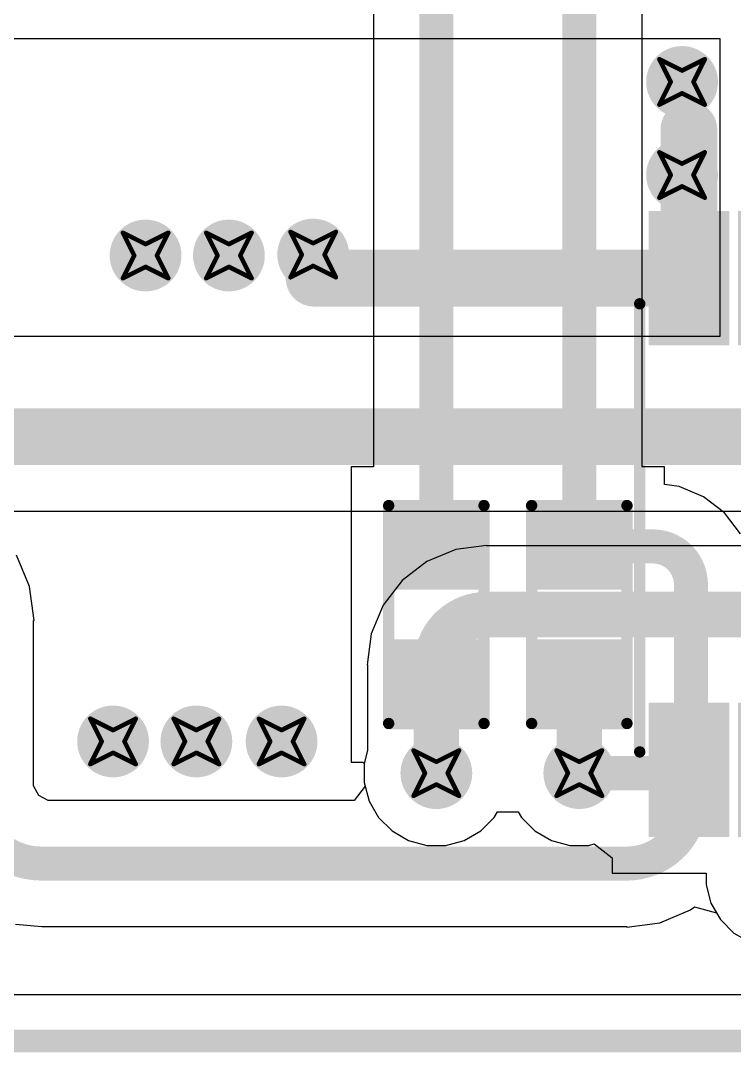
# Model space of a CAD drawing. Header units: inches. Extents: x 0 to 213, y 0 to 212.
# Drawn here: x 1.6831 to 1.9975, y -0.005 to 0.4495 of the extents above; entities that cross this region are included whole.
import ezdxf

# ---------------------------------------------------------------- set-up
doc = ezdxf.new("R2010")
doc.units = ezdxf.units.IN
doc.header["$MEASUREMENT"] = 0
for name, color, linetype in [('Board Outline', 216, 'Continuous'), ('Bottom Layer', 5, 'Continuous'), ('Bottom Overlay', 54, 'Continuous'), ('Bottom Paste', 16, 'Continuous'), ('Bottom Solder', 6, 'Continuous'), ('Drill Drawing', 1, 'Continuous'), ('Top Layer', 1, 'Continuous'), ('Top Overlay', 2, 'Continuous'), ('Top Paste', 8, 'Continuous'), ('Top Solder', 216, 'Continuous'), ('Via Holes', 16, 'Continuous')]:
    doc.layers.add(name, color=color, linetype=linetype)

# ---------------------------------------------------------------- blocks, each defined once
blk = doc.blocks.new('SOP_10_35')
at = {"layer": 'Top Layer'}
for points in [[(-0.13386, 0.09252), (-0.08268, 0.09252), (-0.08268, 0.06496), (-0.13386, 0.06496)], [(0.08268, 0.09252), (0.13386, 0.09252), (0.13386, 0.06496), (0.08268, 0.06496)], [(-0.13386, 0.05315), (-0.08268, 0.05315), (-0.08268, 0.02559), (-0.13386, 0.02559)], [(0.08268, 0.05315), (0.13386, 0.05315), (0.13386, 0.02559), (0.08268, 0.02559)], [(-0.13386, 0.01378), (-0.08268, 0.01378), (-0.08268, -0.01378), (-0.13386, -0.01378)], [(0.08268, 0.01378), (0.13386, 0.01378), (0.13386, -0.01378), (0.08268, -0.01378)], [(-0.13386, -0.02559), (-0.08268, -0.02559), (-0.08268, -0.05315), (-0.13386, -0.05315)], [(0.08268, -0.02559), (0.13386, -0.02559), (0.13386, -0.05315), (0.08268, -0.05315)], [(-0.13386, -0.06496), (-0.08268, -0.06496), (-0.08268, -0.09252), (-0.13386, -0.09252)], [(0.08268, -0.06496), (0.13386, -0.06496), (0.13386, -0.09252), (0.08268, -0.09252)]]:
    blk.add_hatch(color=1, dxfattribs=at).paths.add_polyline_path(points)
at = {"layer": 'Top Paste'}
for points in [[(-0.13386, 0.09252), (-0.08268, 0.09252), (-0.08268, 0.06496), (-0.13386, 0.06496)], [(0.08268, 0.09252), (0.13386, 0.09252), (0.13386, 0.06496), (0.08268, 0.06496)], [(-0.13386, 0.05315), (-0.08268, 0.05315), (-0.08268, 0.02559), (-0.13386, 0.02559)], [(0.08268, 0.05315), (0.13386, 0.05315), (0.13386, 0.02559), (0.08268, 0.02559)], [(-0.13386, 0.01378), (-0.08268, 0.01378), (-0.08268, -0.01378), (-0.13386, -0.01378)], [(0.08268, 0.01378), (0.13386, 0.01378), (0.13386, -0.01378), (0.08268, -0.01378)], [(-0.13386, -0.02559), (-0.08268, -0.02559), (-0.08268, -0.05315), (-0.13386, -0.05315)], [(0.08268, -0.02559), (0.13386, -0.02559), (0.13386, -0.05315), (0.08268, -0.05315)], [(-0.13386, -0.06496), (-0.08268, -0.06496), (-0.08268, -0.09252), (-0.13386, -0.09252)], [(0.08268, -0.06496), (0.13386, -0.06496), (0.13386, -0.09252), (0.08268, -0.09252)]]:
    blk.add_hatch(color=8, dxfattribs=at).paths.add_polyline_path(points)
at = {"layer": 'Top Solder'}
for points in [[(-0.13786, 0.09652), (-0.07868, 0.09652), (-0.07868, 0.06096), (-0.13786, 0.06096)], [(0.07868, 0.09652), (0.13786, 0.09652), (0.13786, 0.06096), (0.07868, 0.06096)], [(-0.13786, 0.05715), (-0.07868, 0.05715), (-0.07868, 0.02159), (-0.13786, 0.02159)], [(0.07868, 0.05715), (0.13786, 0.05715), (0.13786, 0.02159), (0.07868, 0.02159)], [(-0.13786, 0.01778), (-0.07868, 0.01778), (-0.07868, -0.01778), (-0.13786, -0.01778)], [(0.07868, 0.01778), (0.13786, 0.01778), (0.13786, -0.01778), (0.07868, -0.01778)], [(-0.13786, -0.02159), (-0.07868, -0.02159), (-0.07868, -0.05715), (-0.13786, -0.05715)], [(0.07868, -0.02159), (0.13786, -0.02159), (0.13786, -0.05715), (0.07868, -0.05715)], [(-0.13786, -0.06096), (-0.07868, -0.06096), (-0.07868, -0.09652), (-0.13786, -0.09652)], [(0.07868, -0.06096), (0.13786, -0.06096), (0.13786, -0.09652), (0.07868, -0.09652)]]:
    blk.add_hatch(color=216, dxfattribs=at).paths.add_polyline_path(points)
at = {"layer": 'Top Overlay'}
for points in [[(0.10039, 0.10039, 0.005, 0.005, 0), (-0.097, 0.10039, 0.005, 0.005, 0)], [(-0.14196, 0.079, 0.005, 0.005, 0), (-0.14696, 0.084, 0.005, 0.005, 0)], [(-0.14696, 0.074, 0.005, 0.005, 0), (-0.14696, 0.084, 0.005, 0.005, 0)], [(-0.14696, 0.074, 0.005, 0.005, 0), (-0.14196, 0.079, 0.005, 0.005, 0)], [(0.10039, -0.10039, 0.005, 0.005, 0), (-0.097, -0.10039, 0.005, 0.005, 0)]]:
    blk.add_lwpolyline(points, format="xyseb", dxfattribs=at)
for points in [[(-0.09825, 0.10039, 0.0025, 0.0025, 1), (-0.09575, 0.10039, 0.0025, 0.0025, 1)], [(0.09914, 0.10039, 0.0025, 0.0025, 1), (0.10164, 0.10039, 0.0025, 0.0025, 1)], [(-0.14821, 0.084, 0.0025, 0.0025, 1), (-0.14571, 0.084, 0.0025, 0.0025, 1)], [(-0.14821, 0.084, 0.0025, 0.0025, 1), (-0.14571, 0.084, 0.0025, 0.0025, 1)], [(-0.14321, 0.079, 0.0025, 0.0025, 1), (-0.14071, 0.079, 0.0025, 0.0025, 1)], [(-0.14321, 0.079, 0.0025, 0.0025, 1), (-0.14071, 0.079, 0.0025, 0.0025, 1)], [(-0.14821, 0.074, 0.0025, 0.0025, 1), (-0.14571, 0.074, 0.0025, 0.0025, 1)], [(-0.14821, 0.074, 0.0025, 0.0025, 1), (-0.14571, 0.074, 0.0025, 0.0025, 1)], [(-0.09825, -0.10039, 0.0025, 0.0025, 1), (-0.09575, -0.10039, 0.0025, 0.0025, 1)], [(0.09914, -0.10039, 0.0025, 0.0025, 1), (0.10164, -0.10039, 0.0025, 0.0025, 1)]]:
    blk.add_lwpolyline(points, format="xyseb", close=True, dxfattribs=at)
blk = doc.blocks.new('R___0603_B_40')
at = {"layer": 'Bottom Layer'}
for points in [[(-0.045, -0.0175), (-0.045, 0.0175), (-0.015, 0.0175), (-0.015, -0.0175)], [(0.015, -0.0175), (0.015, 0.0175), (0.045, 0.0175), (0.045, -0.0175)]]:
    blk.add_hatch(color=5, dxfattribs=at).paths.add_polyline_path(points)
at = {"layer": 'Bottom Paste'}
for points in [[(-0.045, -0.0175), (-0.045, 0.0175), (-0.015, 0.0175), (-0.015, -0.0175)], [(0.015, -0.0175), (0.015, 0.0175), (0.045, 0.0175), (0.045, -0.0175)]]:
    blk.add_hatch(color=16, dxfattribs=at).paths.add_polyline_path(points)
at = {"layer": 'Bottom Solder'}
for points in [[(-0.049, -0.0215), (-0.049, 0.0215), (-0.011, 0.0215), (-0.011, -0.0215)], [(0.011, -0.0215), (0.011, 0.0215), (0.049, 0.0215), (0.049, -0.0215)]]:
    blk.add_hatch(color=6, dxfattribs=at).paths.add_polyline_path(points)
at = {"layer": 'Bottom Overlay'}
for points in [[(-0.048, -0.021, 0.005, 0.005, 0), (-0.048, 0.021, 0.005, 0.005, 0)], [(0.048, 0.021, 0.005, 0.005, 0), (-0.048, 0.021, 0.005, 0.005, 0)], [(0.048, -0.021, 0.005, 0.005, 0), (0.048, 0.021, 0.005, 0.005, 0)], [(0.048, -0.021, 0.005, 0.005, 0), (-0.048, -0.021, 0.005, 0.005, 0)]]:
    blk.add_lwpolyline(points, format="xyseb", dxfattribs=at)
for points in [[(-0.04925, 0.021, 0.0025, 0.0025, 1), (-0.04675, 0.021, 0.0025, 0.0025, 1)], [(-0.04925, 0.021, 0.0025, 0.0025, 1), (-0.04675, 0.021, 0.0025, 0.0025, 1)], [(0.04675, 0.021, 0.0025, 0.0025, 1), (0.04925, 0.021, 0.0025, 0.0025, 1)], [(0.04675, 0.021, 0.0025, 0.0025, 1), (0.04925, 0.021, 0.0025, 0.0025, 1)], [(-0.04925, -0.021, 0.0025, 0.0025, 1), (-0.04675, -0.021, 0.0025, 0.0025, 1)], [(-0.04925, -0.021, 0.0025, 0.0025, 1), (-0.04675, -0.021, 0.0025, 0.0025, 1)], [(0.04675, -0.021, 0.0025, 0.0025, 1), (0.04925, -0.021, 0.0025, 0.0025, 1)], [(0.04675, -0.021, 0.0025, 0.0025, 1), (0.04925, -0.021, 0.0025, 0.0025, 1)]]:
    blk.add_lwpolyline(points, format="xyseb", close=True, dxfattribs=at)
blk = doc.blocks.new('R___0603_B_42')
at = {"layer": 'Bottom Layer'}
for points in [[(-0.045, -0.0175), (-0.045, 0.0175), (-0.015, 0.0175), (-0.015, -0.0175)], [(0.015, -0.0175), (0.015, 0.0175), (0.045, 0.0175), (0.045, -0.0175)]]:
    blk.add_hatch(color=5, dxfattribs=at).paths.add_polyline_path(points)
at = {"layer": 'Bottom Paste'}
for points in [[(-0.045, -0.0175), (-0.045, 0.0175), (-0.015, 0.0175), (-0.015, -0.0175)], [(0.015, -0.0175), (0.015, 0.0175), (0.045, 0.0175), (0.045, -0.0175)]]:
    blk.add_hatch(color=16, dxfattribs=at).paths.add_polyline_path(points)
at = {"layer": 'Bottom Solder'}
for points in [[(-0.049, -0.0215), (-0.049, 0.0215), (-0.011, 0.0215), (-0.011, -0.0215)], [(0.011, -0.0215), (0.011, 0.0215), (0.049, 0.0215), (0.049, -0.0215)]]:
    blk.add_hatch(color=6, dxfattribs=at).paths.add_polyline_path(points)
at = {"layer": 'Bottom Overlay'}
for points in [[(-0.048, -0.021, 0.005, 0.005, 0), (-0.048, 0.021, 0.005, 0.005, 0)], [(0.048, 0.021, 0.005, 0.005, 0), (-0.048, 0.021, 0.005, 0.005, 0)], [(0.048, -0.021, 0.005, 0.005, 0), (0.048, 0.021, 0.005, 0.005, 0)], [(0.048, -0.021, 0.005, 0.005, 0), (-0.048, -0.021, 0.005, 0.005, 0)]]:
    blk.add_lwpolyline(points, format="xyseb", dxfattribs=at)
for points in [[(-0.04925, 0.021, 0.0025, 0.0025, 1), (-0.04675, 0.021, 0.0025, 0.0025, 1)], [(-0.04925, 0.021, 0.0025, 0.0025, 1), (-0.04675, 0.021, 0.0025, 0.0025, 1)], [(0.04675, 0.021, 0.0025, 0.0025, 1), (0.04925, 0.021, 0.0025, 0.0025, 1)], [(0.04675, 0.021, 0.0025, 0.0025, 1), (0.04925, 0.021, 0.0025, 0.0025, 1)], [(-0.04925, -0.021, 0.0025, 0.0025, 1), (-0.04675, -0.021, 0.0025, 0.0025, 1)], [(-0.04925, -0.021, 0.0025, 0.0025, 1), (-0.04675, -0.021, 0.0025, 0.0025, 1)], [(0.04675, -0.021, 0.0025, 0.0025, 1), (0.04925, -0.021, 0.0025, 0.0025, 1)], [(0.04675, -0.021, 0.0025, 0.0025, 1), (0.04925, -0.021, 0.0025, 0.0025, 1)]]:
    blk.add_lwpolyline(points, format="xyseb", close=True, dxfattribs=at)

msp = doc.modelspace()

# ---------------------------------------------------------------- hatches: boundary and pattern name
at = {"layer": 'Bottom Layer'}
h = msp.add_hatch(color=5, dxfattribs=at)
edge = h.paths.add_edge_path()
edge.add_arc((1.97443, 0.42245), 0.01181, 0, 360)
h = msp.add_hatch(color=5, dxfattribs=at)
edge = h.paths.add_edge_path()
edge.add_arc((1.97443, 0.38145), 0.01181, 0, 360)
h = msp.add_hatch(color=5, dxfattribs=at)
edge = h.paths.add_edge_path()
edge.add_arc((1.7381, 0.346), 0.01181, 0, 360)
h = msp.add_hatch(color=5, dxfattribs=at)
edge = h.paths.add_edge_path()
edge.add_arc((1.7748, 0.346), 0.01181, 0, 360)
h = msp.add_hatch(color=5, dxfattribs=at)
edge = h.paths.add_edge_path()
edge.add_arc((1.81193, 0.3464), 0.01181, 0, 360)
h = msp.add_hatch(color=5, dxfattribs=at)
edge = h.paths.add_edge_path()
edge.add_arc((1.72377, 0.13195), 0.01181, 0, 360)
h = msp.add_hatch(color=5, dxfattribs=at)
edge = h.paths.add_edge_path()
edge.add_arc((1.76047, 0.13195), 0.01181, 0, 360)
h = msp.add_hatch(color=5, dxfattribs=at)
edge = h.paths.add_edge_path()
edge.add_arc((1.798, 0.13195), 0.01181, 0, 360)
h = msp.add_hatch(color=5, dxfattribs=at)
edge = h.paths.add_edge_path()
edge.add_arc((1.86618, 0.11799), 0.01181, 0, 360)
h = msp.add_hatch(color=5, dxfattribs=at)
edge = h.paths.add_edge_path()
edge.add_arc((1.92916, 0.11799), 0.01181, 0, 360)
at = {"layer": 'Bottom Solder'}
h = msp.add_hatch(color=6, dxfattribs=at)
edge = h.paths.add_edge_path()
edge.add_arc((1.97443, 0.42245), 0.01581, 0, 360)
h = msp.add_hatch(color=6, dxfattribs=at)
edge = h.paths.add_edge_path()
edge.add_arc((1.97443, 0.38145), 0.01581, 0, 360)
h = msp.add_hatch(color=6, dxfattribs=at)
edge = h.paths.add_edge_path()
edge.add_arc((1.7381, 0.346), 0.01581, 0, 360)
h = msp.add_hatch(color=6, dxfattribs=at)
edge = h.paths.add_edge_path()
edge.add_arc((1.7748, 0.346), 0.01581, 0, 360)
h = msp.add_hatch(color=6, dxfattribs=at)
edge = h.paths.add_edge_path()
edge.add_arc((1.81193, 0.3464), 0.01581, 0, 360)
h = msp.add_hatch(color=6, dxfattribs=at)
edge = h.paths.add_edge_path()
edge.add_arc((1.72377, 0.13195), 0.01581, 0, 360)
h = msp.add_hatch(color=6, dxfattribs=at)
edge = h.paths.add_edge_path()
edge.add_arc((1.76047, 0.13195), 0.01581, 0, 360)
h = msp.add_hatch(color=6, dxfattribs=at)
edge = h.paths.add_edge_path()
edge.add_arc((1.798, 0.13195), 0.01581, 0, 360)
h = msp.add_hatch(color=6, dxfattribs=at)
edge = h.paths.add_edge_path()
edge.add_arc((1.86618, 0.11799), 0.01581, 0, 360)
h = msp.add_hatch(color=6, dxfattribs=at)
edge = h.paths.add_edge_path()
edge.add_arc((1.92916, 0.11799), 0.01581, 0, 360)
at = {"layer": 'Top Layer'}
h = msp.add_hatch(color=1, dxfattribs=at)
edge = h.paths.add_edge_path()
edge.add_arc((1.97443, 0.42245), 0.01181, 0, 360)
h = msp.add_hatch(color=1, dxfattribs=at)
edge = h.paths.add_edge_path()
edge.add_arc((1.97443, 0.38145), 0.01181, 0, 360)
h = msp.add_hatch(color=1, dxfattribs=at)
edge = h.paths.add_edge_path()
edge.add_arc((1.7381, 0.346), 0.01181, 0, 360)
h = msp.add_hatch(color=1, dxfattribs=at)
edge = h.paths.add_edge_path()
edge.add_arc((1.7748, 0.346), 0.01181, 0, 360)
h = msp.add_hatch(color=1, dxfattribs=at)
edge = h.paths.add_edge_path()
edge.add_arc((1.81193, 0.3464), 0.01181, 0, 360)
h = msp.add_hatch(color=1, dxfattribs=at)
edge = h.paths.add_edge_path()
edge.add_arc((1.72377, 0.13195), 0.01181, 0, 360)
h = msp.add_hatch(color=1, dxfattribs=at)
edge = h.paths.add_edge_path()
edge.add_arc((1.76047, 0.13195), 0.01181, 0, 360)
h = msp.add_hatch(color=1, dxfattribs=at)
edge = h.paths.add_edge_path()
edge.add_arc((1.798, 0.13195), 0.01181, 0, 360)
h = msp.add_hatch(color=1, dxfattribs=at)
edge = h.paths.add_edge_path()
edge.add_arc((1.86618, 0.11799), 0.01181, 0, 360)
h = msp.add_hatch(color=1, dxfattribs=at)
edge = h.paths.add_edge_path()
edge.add_arc((1.92916, 0.11799), 0.01181, 0, 360)
at = {"layer": 'Top Solder'}
h = msp.add_hatch(color=216, dxfattribs=at)
edge = h.paths.add_edge_path()
edge.add_arc((1.97443, 0.42245), 0.01581, 0, 360)
h = msp.add_hatch(color=216, dxfattribs=at)
edge = h.paths.add_edge_path()
edge.add_arc((1.97443, 0.38145), 0.01581, 0, 360)
h = msp.add_hatch(color=216, dxfattribs=at)
edge = h.paths.add_edge_path()
edge.add_arc((1.7381, 0.346), 0.01581, 0, 360)
h = msp.add_hatch(color=216, dxfattribs=at)
edge = h.paths.add_edge_path()
edge.add_arc((1.7748, 0.346), 0.01581, 0, 360)
h = msp.add_hatch(color=216, dxfattribs=at)
edge = h.paths.add_edge_path()
edge.add_arc((1.81193, 0.3464), 0.01581, 0, 360)
h = msp.add_hatch(color=216, dxfattribs=at)
edge = h.paths.add_edge_path()
edge.add_arc((1.72377, 0.13195), 0.01581, 0, 360)
h = msp.add_hatch(color=216, dxfattribs=at)
edge = h.paths.add_edge_path()
edge.add_arc((1.76047, 0.13195), 0.01581, 0, 360)
h = msp.add_hatch(color=216, dxfattribs=at)
edge = h.paths.add_edge_path()
edge.add_arc((1.798, 0.13195), 0.01581, 0, 360)
h = msp.add_hatch(color=216, dxfattribs=at)
edge = h.paths.add_edge_path()
edge.add_arc((1.86618, 0.11799), 0.01581, 0, 360)
h = msp.add_hatch(color=216, dxfattribs=at)
edge = h.paths.add_edge_path()
edge.add_arc((1.92916, 0.11799), 0.01581, 0, 360)
at = {"layer": 'Via Holes'}
h = msp.add_hatch(color=7, dxfattribs=at)
edge = h.paths.add_edge_path()
edge.add_arc((1.97443, 0.42245), 0.00591, 0, 360)
h = msp.add_hatch(color=7, dxfattribs=at)
edge = h.paths.add_edge_path()
edge.add_arc((1.97443, 0.38145), 0.00591, 0, 360)
h = msp.add_hatch(color=7, dxfattribs=at)
edge = h.paths.add_edge_path()
edge.add_arc((1.7381, 0.346), 0.00591, 0, 360)
h = msp.add_hatch(color=7, dxfattribs=at)
edge = h.paths.add_edge_path()
edge.add_arc((1.7748, 0.346), 0.00591, 0, 360)
h = msp.add_hatch(color=7, dxfattribs=at)
edge = h.paths.add_edge_path()
edge.add_arc((1.81193, 0.3464), 0.00591, 0, 360)
h = msp.add_hatch(color=7, dxfattribs=at)
edge = h.paths.add_edge_path()
edge.add_arc((1.72377, 0.13195), 0.00591, 0, 360)
h = msp.add_hatch(color=7, dxfattribs=at)
edge = h.paths.add_edge_path()
edge.add_arc((1.76047, 0.13195), 0.00591, 0, 360)
h = msp.add_hatch(color=7, dxfattribs=at)
edge = h.paths.add_edge_path()
edge.add_arc((1.798, 0.13195), 0.00591, 0, 360)
h = msp.add_hatch(color=7, dxfattribs=at)
edge = h.paths.add_edge_path()
edge.add_arc((1.86618, 0.11799), 0.00591, 0, 360)
h = msp.add_hatch(color=7, dxfattribs=at)
edge = h.paths.add_edge_path()
edge.add_arc((1.92916, 0.11799), 0.00591, 0, 360)

# ---------------------------------------------------------------- linework, layer by layer
at = {"layer": 'Board Outline'}
msp.add_lwpolyline([(0, 0, 0.01, 0.01, 0), (3.00697, 0, 0.01, 0.01, 0)], format="xyseb", dxfattribs=at)
at = {"layer": 'Bottom Layer'}
for p, q in [((1.9569, 0.25286), (1.9569, 1.56493)), ((1.83844, 1.12045), (1.83844, 0.25286)), ((1.83844, 0.25286), (1.82868, 0.25286)), ((1.82868, 0.25286), (1.82868, 0.18286)), ((1.96666, 0.25286), (1.9569, 0.25286)), ((1.96666, 0.24507), (1.96666, 0.25286)), ((1.97309, 0.24422), (1.96666, 0.24507)), ((1.98386, 0.23976), (1.97309, 0.24422)), ((1.99312, 0.23266), (1.98386, 0.23976)), ((2.00022, 0.2234), (1.99312, 0.23266)), ((1.68703, 0.20015), (1.68127, 0.21405)), ((1.68899, 0.18524), (1.68703, 0.20015)), ((1.68874, 0.11235), (1.68874, 0.18524)), ((1.68874, 0.18524), (1.68899, 0.18524)), ((1.82868, 0.18286), (1.82868, 0.12286)), ((1.82868, 0.12286), (1.83385, 0.12286)), ((1.83385, 0.12286), (1.83437, 0.12218)), ((1.83437, 0.12218), (1.83437, 0.11381)), ((1.83437, 0.11381), (1.83479, 0.11224)), ((1.69105, 0.1082), (1.68874, 0.11235)), ((1.83479, 0.11224), (1.82992, 0.10589)), ((1.6952, 0.10589), (1.69105, 0.1082)), ((1.82992, 0.10589), (1.6952, 0.10589)), ((1.9646, 0.05209), (1.97817, 0.05771)), ((1.97817, 0.05771), (1.97992, 0.05905)), ((1.97992, 0.05905), (1.98964, 0.05642)), ((1.98964, 0.05642), (1.99135, 0.05347)), ((1.6808, 0.0515), (1.69234, 0.05037)), ((1.69234, 0.05037), (1.69234, 0.05041)), ((1.69234, 0.05041), (1.95004, 0.05041)), ((1.95004, 0.05017), (1.9646, 0.05209)), ((1.95004, 0.05041), (1.95004, 0.05017)), ((1.99135, 0.05347), (1.99727, 0.04754)), ((1.99727, 0.04754), (2.00452, 0.04336)), ((2.81667, 0.02039), (0.1903, 0.02039))]:
    msp.add_line(p, q, dxfattribs=at)
for points in [[(1.86618, 0.21786, 0.015, 0.015, 0), (1.86618, 1.57964, 0.015, 0.015, 0)], [(1.92916, 1.58051, 0.015, 0.015, 0), (1.92916, 0.21786, 0.015, 0.015, 0)], [(1.92916, 0.21786, 0.015, 0.015, 0), (1.96152, 0.21786, 0.015, 0.015, 0)], [(1.96152, 0.21786, 0.015, 0.015, -0.414214), (1.97833, 0.20106, 0.015, 0.015, 0)], [(1.97833, 0.10644, 0.015, 0.015, 0), (1.97833, 0.20106, 0.015, 0.015, 0)], [(1.86618, 0.11799, 0.02, 0.02, 0), (1.86618, 0.15786, 0.02, 0.02, 0)], [(1.92916, 0.11799, 0.02, 0.02, 0), (1.92916, 0.15786, 0.02, 0.02, 0)], [(1.69234, 0.07815, 0.015, 0.015, -0.414214), (1.661, 0.10949, 0.015, 0.015, 0)], [(1.97833, 0.10644, 0.015, 0.015, -0.414214), (1.95004, 0.07815, 0.015, 0.015, 0)], [(1.69234, 0.07815, 0.015, 0.015, 0), (1.95004, 0.07815, 0.015, 0.015, 0)]]:
    msp.add_lwpolyline(points, format="xyseb", dxfattribs=at)
for points in [[(1.86243, 0.21786, 0.0075, 0.0075, 1), (1.86993, 0.21786, 0.0075, 0.0075, 1)], [(1.92541, 0.21786, 0.0075, 0.0075, 1), (1.93291, 0.21786, 0.0075, 0.0075, 1)], [(1.92541, 0.21786, 0.0075, 0.0075, 1), (1.93291, 0.21786, 0.0075, 0.0075, 1)], [(1.95777, 0.21786, 0.0075, 0.0075, 1), (1.96527, 0.21786, 0.0075, 0.0075, 1)], [(1.95777, 0.21786, 0.0075, 0.0075, 1), (1.96527, 0.21786, 0.0075, 0.0075, 1)], [(1.97458, 0.20106, 0.0075, 0.0075, 1), (1.98208, 0.20106, 0.0075, 0.0075, 1)], [(1.97458, 0.20106, 0.0075, 0.0075, 1), (1.98208, 0.20106, 0.0075, 0.0075, 1)], [(1.86118, 0.15786, 0.01, 0.01, 1), (1.87118, 0.15786, 0.01, 0.01, 1)], [(1.92416, 0.15786, 0.01, 0.01, 1), (1.93416, 0.15786, 0.01, 0.01, 1)], [(1.86118, 0.11799, 0.01, 0.01, 1), (1.87118, 0.11799, 0.01, 0.01, 1)], [(1.92416, 0.11799, 0.01, 0.01, 1), (1.93416, 0.11799, 0.01, 0.01, 1)], [(1.97458, 0.10644, 0.0075, 0.0075, 1), (1.98208, 0.10644, 0.0075, 0.0075, 1)], [(1.97458, 0.10644, 0.0075, 0.0075, 1), (1.98208, 0.10644, 0.0075, 0.0075, 1)], [(1.68859, 0.07815, 0.0075, 0.0075, 1), (1.69609, 0.07815, 0.0075, 0.0075, 1)], [(1.68859, 0.07815, 0.0075, 0.0075, 1), (1.69609, 0.07815, 0.0075, 0.0075, 1)], [(1.94629, 0.07815, 0.0075, 0.0075, 1), (1.95379, 0.07815, 0.0075, 0.0075, 1)], [(1.94629, 0.07815, 0.0075, 0.0075, 1), (1.95379, 0.07815, 0.0075, 0.0075, 1)]]:
    msp.add_lwpolyline(points, format="xyseb", close=True, dxfattribs=at)
at = {"layer": 'Drill Drawing'}
for points in [[(1.96443, 0.43245, 0.002, 0.002, 0), (1.97443, 0.42745, 0.002, 0.002, 0)], [(1.96443, 0.43245, 0.002, 0.002, 0), (1.96943, 0.42245, 0.002, 0.002, 0)], [(1.97443, 0.42745, 0.002, 0.002, 0), (1.98443, 0.43245, 0.002, 0.002, 0)], [(1.97943, 0.42245, 0.002, 0.002, 0), (1.98443, 0.43245, 0.002, 0.002, 0)], [(1.96443, 0.41245, 0.002, 0.002, 0), (1.96943, 0.42245, 0.002, 0.002, 0)], [(1.97943, 0.42245, 0.002, 0.002, 0), (1.98443, 0.41245, 0.002, 0.002, 0)], [(1.96443, 0.41245, 0.002, 0.002, 0), (1.97443, 0.41745, 0.002, 0.002, 0)], [(1.97443, 0.41745, 0.002, 0.002, 0), (1.98443, 0.41245, 0.002, 0.002, 0)], [(1.96443, 0.39145, 0.002, 0.002, 0), (1.97443, 0.38645, 0.002, 0.002, 0)], [(1.96443, 0.39145, 0.002, 0.002, 0), (1.96943, 0.38145, 0.002, 0.002, 0)], [(1.97443, 0.38645, 0.002, 0.002, 0), (1.98443, 0.39145, 0.002, 0.002, 0)], [(1.97943, 0.38145, 0.002, 0.002, 0), (1.98443, 0.39145, 0.002, 0.002, 0)], [(1.96443, 0.37145, 0.002, 0.002, 0), (1.96943, 0.38145, 0.002, 0.002, 0)], [(1.97943, 0.38145, 0.002, 0.002, 0), (1.98443, 0.37145, 0.002, 0.002, 0)], [(1.96443, 0.37145, 0.002, 0.002, 0), (1.97443, 0.37645, 0.002, 0.002, 0)], [(1.97443, 0.37645, 0.002, 0.002, 0), (1.98443, 0.37145, 0.002, 0.002, 0)], [(1.7281, 0.356, 0.002, 0.002, 0), (1.7381, 0.351, 0.002, 0.002, 0)], [(1.7281, 0.356, 0.002, 0.002, 0), (1.7331, 0.346, 0.002, 0.002, 0)], [(1.7381, 0.351, 0.002, 0.002, 0), (1.7481, 0.356, 0.002, 0.002, 0)], [(1.7431, 0.346, 0.002, 0.002, 0), (1.7481, 0.356, 0.002, 0.002, 0)], [(1.7648, 0.356, 0.002, 0.002, 0), (1.7748, 0.351, 0.002, 0.002, 0)], [(1.7648, 0.356, 0.002, 0.002, 0), (1.7698, 0.346, 0.002, 0.002, 0)], [(1.7748, 0.351, 0.002, 0.002, 0), (1.7848, 0.356, 0.002, 0.002, 0)], [(1.7798, 0.346, 0.002, 0.002, 0), (1.7848, 0.356, 0.002, 0.002, 0)], [(1.80193, 0.3564, 0.002, 0.002, 0), (1.81193, 0.3514, 0.002, 0.002, 0)], [(1.80193, 0.3564, 0.002, 0.002, 0), (1.80693, 0.3464, 0.002, 0.002, 0)], [(1.81193, 0.3514, 0.002, 0.002, 0), (1.82193, 0.3564, 0.002, 0.002, 0)], [(1.81693, 0.3464, 0.002, 0.002, 0), (1.82193, 0.3564, 0.002, 0.002, 0)], [(1.7281, 0.336, 0.002, 0.002, 0), (1.7331, 0.346, 0.002, 0.002, 0)], [(1.7431, 0.346, 0.002, 0.002, 0), (1.7481, 0.336, 0.002, 0.002, 0)], [(1.7648, 0.336, 0.002, 0.002, 0), (1.7698, 0.346, 0.002, 0.002, 0)], [(1.7798, 0.346, 0.002, 0.002, 0), (1.7848, 0.336, 0.002, 0.002, 0)], [(1.80193, 0.3364, 0.002, 0.002, 0), (1.80693, 0.3464, 0.002, 0.002, 0)], [(1.81693, 0.3464, 0.002, 0.002, 0), (1.82193, 0.3364, 0.002, 0.002, 0)], [(1.7281, 0.336, 0.002, 0.002, 0), (1.7381, 0.341, 0.002, 0.002, 0)], [(1.7381, 0.341, 0.002, 0.002, 0), (1.7481, 0.336, 0.002, 0.002, 0)], [(1.7648, 0.336, 0.002, 0.002, 0), (1.7748, 0.341, 0.002, 0.002, 0)], [(1.7748, 0.341, 0.002, 0.002, 0), (1.7848, 0.336, 0.002, 0.002, 0)], [(1.80193, 0.3364, 0.002, 0.002, 0), (1.81193, 0.3414, 0.002, 0.002, 0)], [(1.81193, 0.3414, 0.002, 0.002, 0), (1.82193, 0.3364, 0.002, 0.002, 0)], [(1.71377, 0.14195, 0.002, 0.002, 0), (1.72377, 0.13695, 0.002, 0.002, 0)], [(1.71377, 0.14195, 0.002, 0.002, 0), (1.71877, 0.13195, 0.002, 0.002, 0)], [(1.72377, 0.13695, 0.002, 0.002, 0), (1.73377, 0.14195, 0.002, 0.002, 0)], [(1.72877, 0.13195, 0.002, 0.002, 0), (1.73377, 0.14195, 0.002, 0.002, 0)], [(1.75047, 0.14195, 0.002, 0.002, 0), (1.76047, 0.13695, 0.002, 0.002, 0)], [(1.75047, 0.14195, 0.002, 0.002, 0), (1.75547, 0.13195, 0.002, 0.002, 0)], [(1.76047, 0.13695, 0.002, 0.002, 0), (1.77047, 0.14195, 0.002, 0.002, 0)], [(1.76547, 0.13195, 0.002, 0.002, 0), (1.77047, 0.14195, 0.002, 0.002, 0)], [(1.788, 0.14195, 0.002, 0.002, 0), (1.798, 0.13695, 0.002, 0.002, 0)], [(1.788, 0.14195, 0.002, 0.002, 0), (1.793, 0.13195, 0.002, 0.002, 0)], [(1.798, 0.13695, 0.002, 0.002, 0), (1.808, 0.14195, 0.002, 0.002, 0)], [(1.803, 0.13195, 0.002, 0.002, 0), (1.808, 0.14195, 0.002, 0.002, 0)], [(1.71377, 0.12195, 0.002, 0.002, 0), (1.71877, 0.13195, 0.002, 0.002, 0)], [(1.72877, 0.13195, 0.002, 0.002, 0), (1.73377, 0.12195, 0.002, 0.002, 0)], [(1.75047, 0.12195, 0.002, 0.002, 0), (1.75547, 0.13195, 0.002, 0.002, 0)], [(1.76547, 0.13195, 0.002, 0.002, 0), (1.77047, 0.12195, 0.002, 0.002, 0)], [(1.788, 0.12195, 0.002, 0.002, 0), (1.793, 0.13195, 0.002, 0.002, 0)], [(1.803, 0.13195, 0.002, 0.002, 0), (1.808, 0.12195, 0.002, 0.002, 0)], [(1.71377, 0.12195, 0.002, 0.002, 0), (1.72377, 0.12695, 0.002, 0.002, 0)], [(1.72377, 0.12695, 0.002, 0.002, 0), (1.73377, 0.12195, 0.002, 0.002, 0)], [(1.75047, 0.12195, 0.002, 0.002, 0), (1.76047, 0.12695, 0.002, 0.002, 0)], [(1.76047, 0.12695, 0.002, 0.002, 0), (1.77047, 0.12195, 0.002, 0.002, 0)], [(1.788, 0.12195, 0.002, 0.002, 0), (1.798, 0.12695, 0.002, 0.002, 0)], [(1.798, 0.12695, 0.002, 0.002, 0), (1.808, 0.12195, 0.002, 0.002, 0)], [(1.85618, 0.12799, 0.002, 0.002, 0), (1.86618, 0.12299, 0.002, 0.002, 0)], [(1.85618, 0.12799, 0.002, 0.002, 0), (1.86118, 0.11799, 0.002, 0.002, 0)], [(1.86618, 0.12299, 0.002, 0.002, 0), (1.87618, 0.12799, 0.002, 0.002, 0)], [(1.87118, 0.11799, 0.002, 0.002, 0), (1.87618, 0.12799, 0.002, 0.002, 0)], [(1.91916, 0.12799, 0.002, 0.002, 0), (1.92916, 0.12299, 0.002, 0.002, 0)], [(1.91916, 0.12799, 0.002, 0.002, 0), (1.92416, 0.11799, 0.002, 0.002, 0)], [(1.92916, 0.12299, 0.002, 0.002, 0), (1.93916, 0.12799, 0.002, 0.002, 0)], [(1.93416, 0.11799, 0.002, 0.002, 0), (1.93916, 0.12799, 0.002, 0.002, 0)], [(1.85618, 0.10799, 0.002, 0.002, 0), (1.86118, 0.11799, 0.002, 0.002, 0)], [(1.87118, 0.11799, 0.002, 0.002, 0), (1.87618, 0.10799, 0.002, 0.002, 0)], [(1.91916, 0.10799, 0.002, 0.002, 0), (1.92416, 0.11799, 0.002, 0.002, 0)], [(1.93416, 0.11799, 0.002, 0.002, 0), (1.93916, 0.10799, 0.002, 0.002, 0)], [(1.85618, 0.10799, 0.002, 0.002, 0), (1.86618, 0.11299, 0.002, 0.002, 0)], [(1.86618, 0.11299, 0.002, 0.002, 0), (1.87618, 0.10799, 0.002, 0.002, 0)], [(1.91916, 0.10799, 0.002, 0.002, 0), (1.92916, 0.11299, 0.002, 0.002, 0)], [(1.92916, 0.11299, 0.002, 0.002, 0), (1.93916, 0.10799, 0.002, 0.002, 0)]]:
    msp.add_lwpolyline(points, format="xyseb", dxfattribs=at)
for points in [[(1.96393, 0.43245, 0.001, 0.001, 1), (1.96493, 0.43245, 0.001, 0.001, 1)], [(1.96393, 0.43245, 0.001, 0.001, 1), (1.96493, 0.43245, 0.001, 0.001, 1)], [(1.98393, 0.43245, 0.001, 0.001, 1), (1.98493, 0.43245, 0.001, 0.001, 1)], [(1.98393, 0.43245, 0.001, 0.001, 1), (1.98493, 0.43245, 0.001, 0.001, 1)], [(1.97393, 0.42745, 0.001, 0.001, 1), (1.97493, 0.42745, 0.001, 0.001, 1)], [(1.97393, 0.42745, 0.001, 0.001, 1), (1.97493, 0.42745, 0.001, 0.001, 1)], [(1.96893, 0.42245, 0.001, 0.001, 1), (1.96993, 0.42245, 0.001, 0.001, 1)], [(1.96893, 0.42245, 0.001, 0.001, 1), (1.96993, 0.42245, 0.001, 0.001, 1)], [(1.97893, 0.42245, 0.001, 0.001, 1), (1.97993, 0.42245, 0.001, 0.001, 1)], [(1.97893, 0.42245, 0.001, 0.001, 1), (1.97993, 0.42245, 0.001, 0.001, 1)], [(1.97393, 0.41745, 0.001, 0.001, 1), (1.97493, 0.41745, 0.001, 0.001, 1)], [(1.97393, 0.41745, 0.001, 0.001, 1), (1.97493, 0.41745, 0.001, 0.001, 1)], [(1.96393, 0.41245, 0.001, 0.001, 1), (1.96493, 0.41245, 0.001, 0.001, 1)], [(1.96393, 0.41245, 0.001, 0.001, 1), (1.96493, 0.41245, 0.001, 0.001, 1)], [(1.98393, 0.41245, 0.001, 0.001, 1), (1.98493, 0.41245, 0.001, 0.001, 1)], [(1.98393, 0.41245, 0.001, 0.001, 1), (1.98493, 0.41245, 0.001, 0.001, 1)], [(1.96393, 0.39145, 0.001, 0.001, 1), (1.96493, 0.39145, 0.001, 0.001, 1)], [(1.96393, 0.39145, 0.001, 0.001, 1), (1.96493, 0.39145, 0.001, 0.001, 1)], [(1.98393, 0.39145, 0.001, 0.001, 1), (1.98493, 0.39145, 0.001, 0.001, 1)], [(1.98393, 0.39145, 0.001, 0.001, 1), (1.98493, 0.39145, 0.001, 0.001, 1)], [(1.97393, 0.38645, 0.001, 0.001, 1), (1.97493, 0.38645, 0.001, 0.001, 1)], [(1.97393, 0.38645, 0.001, 0.001, 1), (1.97493, 0.38645, 0.001, 0.001, 1)], [(1.96893, 0.38145, 0.001, 0.001, 1), (1.96993, 0.38145, 0.001, 0.001, 1)], [(1.96893, 0.38145, 0.001, 0.001, 1), (1.96993, 0.38145, 0.001, 0.001, 1)], [(1.97893, 0.38145, 0.001, 0.001, 1), (1.97993, 0.38145, 0.001, 0.001, 1)], [(1.97893, 0.38145, 0.001, 0.001, 1), (1.97993, 0.38145, 0.001, 0.001, 1)], [(1.97393, 0.37645, 0.001, 0.001, 1), (1.97493, 0.37645, 0.001, 0.001, 1)], [(1.97393, 0.37645, 0.001, 0.001, 1), (1.97493, 0.37645, 0.001, 0.001, 1)], [(1.96393, 0.37145, 0.001, 0.001, 1), (1.96493, 0.37145, 0.001, 0.001, 1)], [(1.96393, 0.37145, 0.001, 0.001, 1), (1.96493, 0.37145, 0.001, 0.001, 1)], [(1.98393, 0.37145, 0.001, 0.001, 1), (1.98493, 0.37145, 0.001, 0.001, 1)], [(1.98393, 0.37145, 0.001, 0.001, 1), (1.98493, 0.37145, 0.001, 0.001, 1)], [(1.7276, 0.356, 0.001, 0.001, 1), (1.7286, 0.356, 0.001, 0.001, 1)], [(1.7276, 0.356, 0.001, 0.001, 1), (1.7286, 0.356, 0.001, 0.001, 1)], [(1.7476, 0.356, 0.001, 0.001, 1), (1.7486, 0.356, 0.001, 0.001, 1)], [(1.7476, 0.356, 0.001, 0.001, 1), (1.7486, 0.356, 0.001, 0.001, 1)], [(1.7643, 0.356, 0.001, 0.001, 1), (1.7653, 0.356, 0.001, 0.001, 1)], [(1.7643, 0.356, 0.001, 0.001, 1), (1.7653, 0.356, 0.001, 0.001, 1)], [(1.7843, 0.356, 0.001, 0.001, 1), (1.7853, 0.356, 0.001, 0.001, 1)], [(1.7843, 0.356, 0.001, 0.001, 1), (1.7853, 0.356, 0.001, 0.001, 1)], [(1.80143, 0.3564, 0.001, 0.001, 1), (1.80243, 0.3564, 0.001, 0.001, 1)], [(1.80143, 0.3564, 0.001, 0.001, 1), (1.80243, 0.3564, 0.001, 0.001, 1)], [(1.82143, 0.3564, 0.001, 0.001, 1), (1.82243, 0.3564, 0.001, 0.001, 1)], [(1.82143, 0.3564, 0.001, 0.001, 1), (1.82243, 0.3564, 0.001, 0.001, 1)], [(1.7376, 0.351, 0.001, 0.001, 1), (1.7386, 0.351, 0.001, 0.001, 1)], [(1.7376, 0.351, 0.001, 0.001, 1), (1.7386, 0.351, 0.001, 0.001, 1)], [(1.7743, 0.351, 0.001, 0.001, 1), (1.7753, 0.351, 0.001, 0.001, 1)], [(1.7743, 0.351, 0.001, 0.001, 1), (1.7753, 0.351, 0.001, 0.001, 1)], [(1.81143, 0.3514, 0.001, 0.001, 1), (1.81243, 0.3514, 0.001, 0.001, 1)], [(1.81143, 0.3514, 0.001, 0.001, 1), (1.81243, 0.3514, 0.001, 0.001, 1)], [(1.7326, 0.346, 0.001, 0.001, 1), (1.7336, 0.346, 0.001, 0.001, 1)], [(1.7326, 0.346, 0.001, 0.001, 1), (1.7336, 0.346, 0.001, 0.001, 1)], [(1.7426, 0.346, 0.001, 0.001, 1), (1.7436, 0.346, 0.001, 0.001, 1)], [(1.7426, 0.346, 0.001, 0.001, 1), (1.7436, 0.346, 0.001, 0.001, 1)], [(1.7693, 0.346, 0.001, 0.001, 1), (1.7703, 0.346, 0.001, 0.001, 1)], [(1.7693, 0.346, 0.001, 0.001, 1), (1.7703, 0.346, 0.001, 0.001, 1)], [(1.7793, 0.346, 0.001, 0.001, 1), (1.7803, 0.346, 0.001, 0.001, 1)], [(1.7793, 0.346, 0.001, 0.001, 1), (1.7803, 0.346, 0.001, 0.001, 1)], [(1.80643, 0.3464, 0.001, 0.001, 1), (1.80743, 0.3464, 0.001, 0.001, 1)], [(1.80643, 0.3464, 0.001, 0.001, 1), (1.80743, 0.3464, 0.001, 0.001, 1)], [(1.81643, 0.3464, 0.001, 0.001, 1), (1.81743, 0.3464, 0.001, 0.001, 1)], [(1.81643, 0.3464, 0.001, 0.001, 1), (1.81743, 0.3464, 0.001, 0.001, 1)], [(1.7376, 0.341, 0.001, 0.001, 1), (1.7386, 0.341, 0.001, 0.001, 1)], [(1.7376, 0.341, 0.001, 0.001, 1), (1.7386, 0.341, 0.001, 0.001, 1)], [(1.7743, 0.341, 0.001, 0.001, 1), (1.7753, 0.341, 0.001, 0.001, 1)], [(1.7743, 0.341, 0.001, 0.001, 1), (1.7753, 0.341, 0.001, 0.001, 1)], [(1.81143, 0.3414, 0.001, 0.001, 1), (1.81243, 0.3414, 0.001, 0.001, 1)], [(1.81143, 0.3414, 0.001, 0.001, 1), (1.81243, 0.3414, 0.001, 0.001, 1)], [(1.7276, 0.336, 0.001, 0.001, 1), (1.7286, 0.336, 0.001, 0.001, 1)], [(1.7276, 0.336, 0.001, 0.001, 1), (1.7286, 0.336, 0.001, 0.001, 1)], [(1.7476, 0.336, 0.001, 0.001, 1), (1.7486, 0.336, 0.001, 0.001, 1)], [(1.7476, 0.336, 0.001, 0.001, 1), (1.7486, 0.336, 0.001, 0.001, 1)], [(1.7643, 0.336, 0.001, 0.001, 1), (1.7653, 0.336, 0.001, 0.001, 1)], [(1.7643, 0.336, 0.001, 0.001, 1), (1.7653, 0.336, 0.001, 0.001, 1)], [(1.7843, 0.336, 0.001, 0.001, 1), (1.7853, 0.336, 0.001, 0.001, 1)], [(1.7843, 0.336, 0.001, 0.001, 1), (1.7853, 0.336, 0.001, 0.001, 1)], [(1.80143, 0.3364, 0.001, 0.001, 1), (1.80243, 0.3364, 0.001, 0.001, 1)], [(1.80143, 0.3364, 0.001, 0.001, 1), (1.80243, 0.3364, 0.001, 0.001, 1)], [(1.82143, 0.3364, 0.001, 0.001, 1), (1.82243, 0.3364, 0.001, 0.001, 1)], [(1.82143, 0.3364, 0.001, 0.001, 1), (1.82243, 0.3364, 0.001, 0.001, 1)], [(1.71327, 0.14195, 0.001, 0.001, 1), (1.71427, 0.14195, 0.001, 0.001, 1)], [(1.71327, 0.14195, 0.001, 0.001, 1), (1.71427, 0.14195, 0.001, 0.001, 1)], [(1.73327, 0.14195, 0.001, 0.001, 1), (1.73427, 0.14195, 0.001, 0.001, 1)], [(1.73327, 0.14195, 0.001, 0.001, 1), (1.73427, 0.14195, 0.001, 0.001, 1)], [(1.74997, 0.14195, 0.001, 0.001, 1), (1.75097, 0.14195, 0.001, 0.001, 1)], [(1.74997, 0.14195, 0.001, 0.001, 1), (1.75097, 0.14195, 0.001, 0.001, 1)], [(1.76997, 0.14195, 0.001, 0.001, 1), (1.77097, 0.14195, 0.001, 0.001, 1)], [(1.76997, 0.14195, 0.001, 0.001, 1), (1.77097, 0.14195, 0.001, 0.001, 1)], [(1.7875, 0.14195, 0.001, 0.001, 1), (1.7885, 0.14195, 0.001, 0.001, 1)], [(1.7875, 0.14195, 0.001, 0.001, 1), (1.7885, 0.14195, 0.001, 0.001, 1)], [(1.8075, 0.14195, 0.001, 0.001, 1), (1.8085, 0.14195, 0.001, 0.001, 1)], [(1.8075, 0.14195, 0.001, 0.001, 1), (1.8085, 0.14195, 0.001, 0.001, 1)], [(1.72327, 0.13695, 0.001, 0.001, 1), (1.72427, 0.13695, 0.001, 0.001, 1)], [(1.72327, 0.13695, 0.001, 0.001, 1), (1.72427, 0.13695, 0.001, 0.001, 1)], [(1.75997, 0.13695, 0.001, 0.001, 1), (1.76097, 0.13695, 0.001, 0.001, 1)], [(1.75997, 0.13695, 0.001, 0.001, 1), (1.76097, 0.13695, 0.001, 0.001, 1)], [(1.7975, 0.13695, 0.001, 0.001, 1), (1.7985, 0.13695, 0.001, 0.001, 1)], [(1.7975, 0.13695, 0.001, 0.001, 1), (1.7985, 0.13695, 0.001, 0.001, 1)], [(1.71827, 0.13195, 0.001, 0.001, 1), (1.71927, 0.13195, 0.001, 0.001, 1)], [(1.71827, 0.13195, 0.001, 0.001, 1), (1.71927, 0.13195, 0.001, 0.001, 1)], [(1.72827, 0.13195, 0.001, 0.001, 1), (1.72927, 0.13195, 0.001, 0.001, 1)], [(1.72827, 0.13195, 0.001, 0.001, 1), (1.72927, 0.13195, 0.001, 0.001, 1)], [(1.75497, 0.13195, 0.001, 0.001, 1), (1.75597, 0.13195, 0.001, 0.001, 1)], [(1.75497, 0.13195, 0.001, 0.001, 1), (1.75597, 0.13195, 0.001, 0.001, 1)], [(1.76497, 0.13195, 0.001, 0.001, 1), (1.76597, 0.13195, 0.001, 0.001, 1)], [(1.76497, 0.13195, 0.001, 0.001, 1), (1.76597, 0.13195, 0.001, 0.001, 1)], [(1.7925, 0.13195, 0.001, 0.001, 1), (1.7935, 0.13195, 0.001, 0.001, 1)], [(1.7925, 0.13195, 0.001, 0.001, 1), (1.7935, 0.13195, 0.001, 0.001, 1)], [(1.8025, 0.13195, 0.001, 0.001, 1), (1.8035, 0.13195, 0.001, 0.001, 1)], [(1.8025, 0.13195, 0.001, 0.001, 1), (1.8035, 0.13195, 0.001, 0.001, 1)], [(1.72327, 0.12695, 0.001, 0.001, 1), (1.72427, 0.12695, 0.001, 0.001, 1)], [(1.72327, 0.12695, 0.001, 0.001, 1), (1.72427, 0.12695, 0.001, 0.001, 1)], [(1.75997, 0.12695, 0.001, 0.001, 1), (1.76097, 0.12695, 0.001, 0.001, 1)], [(1.75997, 0.12695, 0.001, 0.001, 1), (1.76097, 0.12695, 0.001, 0.001, 1)], [(1.7975, 0.12695, 0.001, 0.001, 1), (1.7985, 0.12695, 0.001, 0.001, 1)], [(1.7975, 0.12695, 0.001, 0.001, 1), (1.7985, 0.12695, 0.001, 0.001, 1)], [(1.85568, 0.12799, 0.001, 0.001, 1), (1.85668, 0.12799, 0.001, 0.001, 1)], [(1.85568, 0.12799, 0.001, 0.001, 1), (1.85668, 0.12799, 0.001, 0.001, 1)], [(1.87568, 0.12799, 0.001, 0.001, 1), (1.87668, 0.12799, 0.001, 0.001, 1)], [(1.87568, 0.12799, 0.001, 0.001, 1), (1.87668, 0.12799, 0.001, 0.001, 1)], [(1.91866, 0.12799, 0.001, 0.001, 1), (1.91966, 0.12799, 0.001, 0.001, 1)], [(1.91866, 0.12799, 0.001, 0.001, 1), (1.91966, 0.12799, 0.001, 0.001, 1)], [(1.93866, 0.12799, 0.001, 0.001, 1), (1.93966, 0.12799, 0.001, 0.001, 1)], [(1.93866, 0.12799, 0.001, 0.001, 1), (1.93966, 0.12799, 0.001, 0.001, 1)], [(1.71327, 0.12195, 0.001, 0.001, 1), (1.71427, 0.12195, 0.001, 0.001, 1)], [(1.71327, 0.12195, 0.001, 0.001, 1), (1.71427, 0.12195, 0.001, 0.001, 1)], [(1.73327, 0.12195, 0.001, 0.001, 1), (1.73427, 0.12195, 0.001, 0.001, 1)], [(1.73327, 0.12195, 0.001, 0.001, 1), (1.73427, 0.12195, 0.001, 0.001, 1)], [(1.74997, 0.12195, 0.001, 0.001, 1), (1.75097, 0.12195, 0.001, 0.001, 1)], [(1.74997, 0.12195, 0.001, 0.001, 1), (1.75097, 0.12195, 0.001, 0.001, 1)], [(1.76997, 0.12195, 0.001, 0.001, 1), (1.77097, 0.12195, 0.001, 0.001, 1)], [(1.76997, 0.12195, 0.001, 0.001, 1), (1.77097, 0.12195, 0.001, 0.001, 1)], [(1.7875, 0.12195, 0.001, 0.001, 1), (1.7885, 0.12195, 0.001, 0.001, 1)], [(1.7875, 0.12195, 0.001, 0.001, 1), (1.7885, 0.12195, 0.001, 0.001, 1)], [(1.8075, 0.12195, 0.001, 0.001, 1), (1.8085, 0.12195, 0.001, 0.001, 1)], [(1.8075, 0.12195, 0.001, 0.001, 1), (1.8085, 0.12195, 0.001, 0.001, 1)], [(1.86568, 0.12299, 0.001, 0.001, 1), (1.86668, 0.12299, 0.001, 0.001, 1)], [(1.86568, 0.12299, 0.001, 0.001, 1), (1.86668, 0.12299, 0.001, 0.001, 1)], [(1.92866, 0.12299, 0.001, 0.001, 1), (1.92966, 0.12299, 0.001, 0.001, 1)], [(1.92866, 0.12299, 0.001, 0.001, 1), (1.92966, 0.12299, 0.001, 0.001, 1)], [(1.86068, 0.11799, 0.001, 0.001, 1), (1.86168, 0.11799, 0.001, 0.001, 1)], [(1.86068, 0.11799, 0.001, 0.001, 1), (1.86168, 0.11799, 0.001, 0.001, 1)], [(1.87068, 0.11799, 0.001, 0.001, 1), (1.87168, 0.11799, 0.001, 0.001, 1)], [(1.87068, 0.11799, 0.001, 0.001, 1), (1.87168, 0.11799, 0.001, 0.001, 1)], [(1.92366, 0.11799, 0.001, 0.001, 1), (1.92466, 0.11799, 0.001, 0.001, 1)], [(1.92366, 0.11799, 0.001, 0.001, 1), (1.92466, 0.11799, 0.001, 0.001, 1)], [(1.93366, 0.11799, 0.001, 0.001, 1), (1.93466, 0.11799, 0.001, 0.001, 1)], [(1.93366, 0.11799, 0.001, 0.001, 1), (1.93466, 0.11799, 0.001, 0.001, 1)], [(1.86568, 0.11299, 0.001, 0.001, 1), (1.86668, 0.11299, 0.001, 0.001, 1)], [(1.86568, 0.11299, 0.001, 0.001, 1), (1.86668, 0.11299, 0.001, 0.001, 1)], [(1.92866, 0.11299, 0.001, 0.001, 1), (1.92966, 0.11299, 0.001, 0.001, 1)], [(1.92866, 0.11299, 0.001, 0.001, 1), (1.92966, 0.11299, 0.001, 0.001, 1)], [(1.85568, 0.10799, 0.001, 0.001, 1), (1.85668, 0.10799, 0.001, 0.001, 1)], [(1.85568, 0.10799, 0.001, 0.001, 1), (1.85668, 0.10799, 0.001, 0.001, 1)], [(1.87568, 0.10799, 0.001, 0.001, 1), (1.87668, 0.10799, 0.001, 0.001, 1)], [(1.87568, 0.10799, 0.001, 0.001, 1), (1.87668, 0.10799, 0.001, 0.001, 1)], [(1.91866, 0.10799, 0.001, 0.001, 1), (1.91966, 0.10799, 0.001, 0.001, 1)], [(1.91866, 0.10799, 0.001, 0.001, 1), (1.91966, 0.10799, 0.001, 0.001, 1)], [(1.93866, 0.10799, 0.001, 0.001, 1), (1.93966, 0.10799, 0.001, 0.001, 1)], [(1.93866, 0.10799, 0.001, 0.001, 1), (1.93966, 0.10799, 0.001, 0.001, 1)]]:
    msp.add_lwpolyline(points, format="xyseb", close=True, dxfattribs=at)
at = {"layer": 'Top Layer'}
for p, q in [((1.99121, 0.44145), (1.42558, 0.44145)), ((1.99121, 0.31041), (1.99121, 0.44145)), ((1.44985, 0.31041), (1.99121, 0.31041)), ((1.44591, 0.23343), (2.07406, 0.23343)), ((1.88834, 0.21831), (1.87473, 0.21652)), ((1.88834, 0.21812), (1.88834, 0.21831)), ((1.87473, 0.21652), (1.86204, 0.21126)), ((2.02416, 0.21812), (1.88834, 0.21812)), ((1.86204, 0.21126), (1.85114, 0.2029)), ((1.85114, 0.2029), (1.84278, 0.192)), ((1.84278, 0.192), (1.83752, 0.17931)), ((1.83752, 0.17931), (1.83573, 0.1657)), ((1.83573, 0.1657), (1.83592, 0.1657)), ((1.83592, 0.1657), (1.83592, 0.12797)), ((1.83592, 0.12797), (1.83437, 0.12218)), ((1.83437, 0.12218), (1.83437, 0.11381)), ((1.83437, 0.11381), (1.83654, 0.10571)), ((1.83654, 0.10571), (1.84073, 0.09846)), ((1.89164, 0.09846), (1.89305, 0.10091)), ((1.89305, 0.10091), (1.90229, 0.10091)), ((1.90229, 0.10091), (1.90371, 0.09846)), ((1.84073, 0.09846), (1.84665, 0.09254)), ((1.88571, 0.09254), (1.89164, 0.09846)), ((1.90371, 0.09846), (1.90963, 0.09254)), ((1.84665, 0.09254), (1.8539, 0.08835)), ((1.87846, 0.08835), (1.88571, 0.09254)), ((1.90963, 0.09254), (1.91688, 0.08835)), ((1.8539, 0.08835), (1.86199, 0.08618)), ((1.87037, 0.08618), (1.87846, 0.08835)), ((1.91688, 0.08835), (1.92497, 0.08618)), ((1.93335, 0.08618), (1.93565, 0.0868)), ((1.93565, 0.0868), (1.94365, 0.08073)), ((1.86199, 0.08618), (1.87037, 0.08618)), ((1.92497, 0.08618), (1.93335, 0.08618)), ((1.94365, 0.08073), (1.94365, 0.07388)), ((1.94365, 0.07388), (1.98499, 0.07388)), ((1.98499, 0.07388), (1.98499, 0.06881)), ((1.98499, 0.06881), (1.98716, 0.06072)), ((1.98716, 0.06072), (1.99135, 0.05347)), ((1.99135, 0.05347), (1.99727, 0.04754)), ((1.99727, 0.04754), (2.00452, 0.04336)), ((2.81667, 0.02039), (0.1903, 0.02039))]:
    msp.add_line(p, q, dxfattribs=at)
for points in [[(1.97743, 0.336, 0.025, 0.025, 0), (1.97743, 0.40145, 0.025, 0.025, 0)], [(1.81233, 0.336, 0.025, 0.025, 0), (1.97743, 0.336, 0.025, 0.025, 0)], [(1.44591, 0.26621, 0.025, 0.025, 0), (2.07406, 0.26621, 0.025, 0.025, 0)], [(1.86618, 0.1657, 0.02, 0.02, -0.414214), (1.88834, 0.18786, 0.02, 0.02, 0)], [(1.88834, 0.18786, 0.02, 0.02, 0), (2.03216, 0.18786, 0.02, 0.02, 0)], [(1.86618, 0.11799, 0.02, 0.02, 0), (1.86618, 0.1657, 0.02, 0.02, 0)], [(1.92916, 0.11799, 0.015, 0.015, 0), (1.97596, 0.11799, 0.015, 0.015, 0)], [(1.97596, 0.11799, 0.015, 0.015, 0), (1.97743, 0.11947, 0.015, 0.015, 0)]]:
    msp.add_lwpolyline(points, format="xyseb", dxfattribs=at)
for points in [[(1.97118, 0.40145, 0.0125, 0.0125, 1), (1.98368, 0.40145, 0.0125, 0.0125, 1)], [(1.80608, 0.336, 0.0125, 0.0125, 1), (1.81858, 0.336, 0.0125, 0.0125, 1)], [(1.97118, 0.336, 0.0125, 0.0125, 1), (1.98368, 0.336, 0.0125, 0.0125, 1)], [(1.97118, 0.336, 0.0125, 0.0125, 1), (1.98368, 0.336, 0.0125, 0.0125, 1)], [(1.88334, 0.18786, 0.01, 0.01, 1), (1.89334, 0.18786, 0.01, 0.01, 1)], [(1.88334, 0.18786, 0.01, 0.01, 1), (1.89334, 0.18786, 0.01, 0.01, 1)], [(1.86118, 0.1657, 0.01, 0.01, 1), (1.87118, 0.1657, 0.01, 0.01, 1)], [(1.86118, 0.1657, 0.01, 0.01, 1), (1.87118, 0.1657, 0.01, 0.01, 1)], [(1.86118, 0.11799, 0.01, 0.01, 1), (1.87118, 0.11799, 0.01, 0.01, 1)], [(1.92541, 0.11799, 0.0075, 0.0075, 1), (1.93291, 0.11799, 0.0075, 0.0075, 1)], [(1.97221, 0.11799, 0.0075, 0.0075, 1), (1.97971, 0.11799, 0.0075, 0.0075, 1)], [(1.97221, 0.11799, 0.0075, 0.0075, 1), (1.97971, 0.11799, 0.0075, 0.0075, 1)], [(1.97368, 0.11947, 0.0075, 0.0075, 1), (1.98118, 0.11947, 0.0075, 0.0075, 1)]]:
    msp.add_lwpolyline(points, format="xyseb", close=True, dxfattribs=at)

# ---------------------------------------------------------------- block references
at = {"rotation": 270}
for name, p in [('SOP_10_35', (2.05617, 0.22773)), ('R___0603_B_42', (1.86618, 0.18786)), ('R___0603_B_40', (1.92916, 0.18786))]:
    msp.add_blockref(name, p, dxfattribs=at)

doc.saveas('drawing.dxf')
